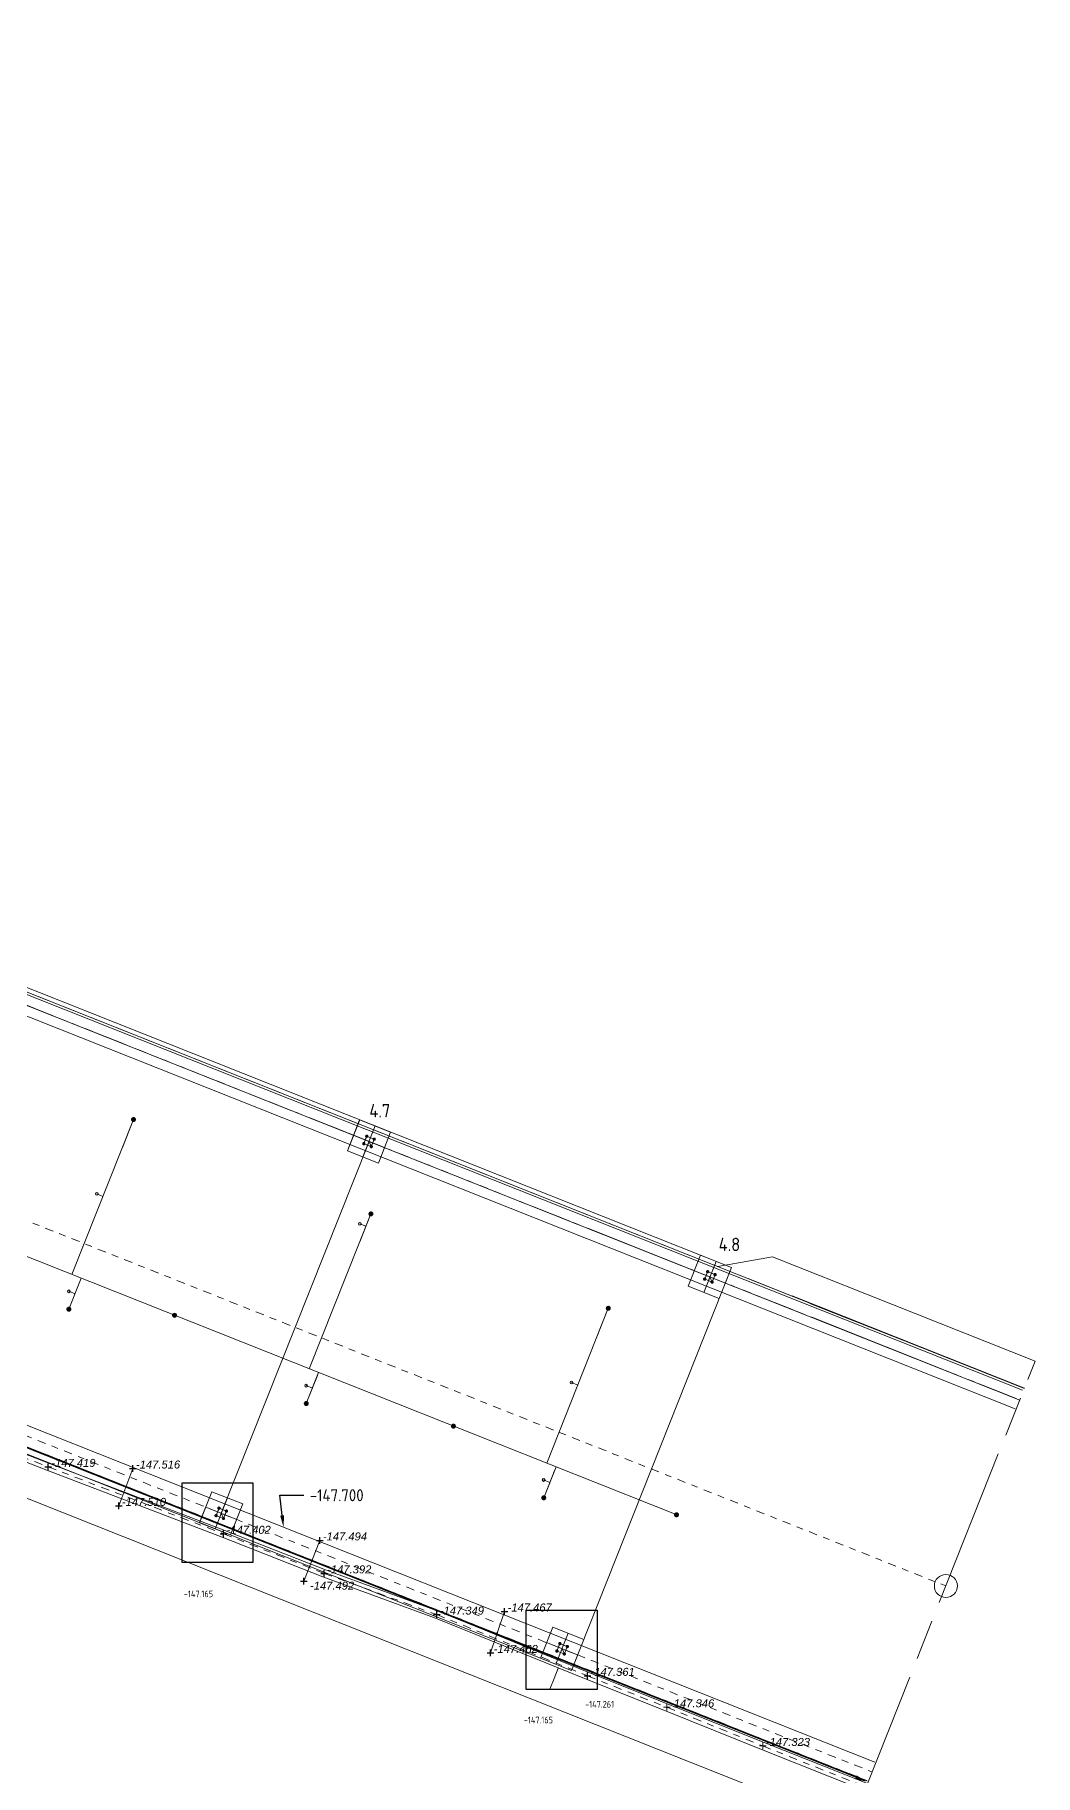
# Model space of a CAD drawing. Extents: x 651137 to 1302312, y 4767326 to 9534713.
# Drawn here: x 651185.93 to 651200.93, y 4767338.7 to 4767364.79 of the extents above; entities that cross this region are included whole.
import ezdxf
from ezdxf import colors
from ezdxf.entities.mleader import LeaderData, LeaderLine
from ezdxf.math import Vec2, Vec3

# ---------------------------------------------------------------- set-up
doc = ezdxf.new("R2010")
doc.units = 0
doc.header["$LTSCALE"] = 0.1
doc.header["$PDMODE"] = 33
doc.header["$PDSIZE"] = 0.02
for name, pattern in [('1', [0]), ('ACAD_ISO08W100', [36, 24, -3, 6, -3]), ('CENTER', [2, 1.25, -0.25, 0.25, -0.25])]:
    doc.linetypes.add(name, pattern=pattern)
for name, color, linetype in [('Center line', 200, 'Continuous'), ('Fire water line', 1, '1'), ('picket', 7, 'Continuous'), ('Pipe support', 41, 'Continuous'), ('point', 3, 'Continuous'), ('PVC LINE', 7, '1'), ('SLAB', 7, 'Continuous'), ('SUPPORT LINE', 7, '1'), ('viewport', 7, '1')]:
    doc.layers.add(name, color=color, linetype=linetype)
doc.styles.add('000', font='isocp.shx', dxfattribs={"height": 0.1, "bigfont": 'bigfont.shx'})
doc.styles.add('Geocad', font='ariali.ttf', dxfattribs={"height": 0.12})
doc.styles.get("Standard").update_dxf_attribs({"font": 'isocp.shx'})
doc.dimstyles.get("Standard").update_dxf_attribs({"dimtxt": 0.18, "dimasz": 0.18, "dimexe": 0.18, "dimexo": 0.0625, "dimgap": 0.09, "dimtad": 0, "dimtih": 1, "dimtoh": 1, "dimdec": 4, "dimzin": 0, "dimdsep": 46, "dimtxsty": 'Standard', "dimcen": 0.09, "dimadec": 0, "dimazin": 0, "dimtfac": 1, "dimtdec": 4, "dimtofl": 0, "dimtmove": 0, "dimatfit": 3, "dimfxl": 1, "dimtolj": 1, "dimtzin": 0, "dimarcsym": 0})

# ---------------------------------------------------------------- blocks, each defined once
blk = doc.blocks.new('CROSS')
at = {"color": 0}
for p, q in [((-50, 0), (50, 0)), ((0, -50), (0, 50))]:
    blk.add_line(p, q, dxfattribs=at)
blk = doc.blocks.new('*D81')
at = {"layer": 'Defpoints', "color": 0, "transparency": 16777216}
for p in [(651142.054, 4767361.008), (651198.407, 4767338.603), (651198.412, 4767338.616)]:
    blk.add_point(p, dxfattribs=at)
at = {"layer": 'viewport', "color": 0, "lineweight": -2, "transparency": 16777216}
for p, q in [((651142.03, 4767360.95), (651141.982, 4767360.828)), ((651142.216, 4767360.929), (651169.775, 4767349.979)), ((651198.239, 4767338.669), (651170.681, 4767349.619)), ((651198.389, 4767338.558), (651198.34, 4767338.436))]:
    blk.add_line(p, q, dxfattribs=at)
at = {"layer": 'viewport', "color": 0, "transparency": 16777216}
for points in [[(651142.227, 4767360.957), (651142.205, 4767360.901), (651142.049, 4767360.996)], [(651198.25, 4767338.697), (651198.228, 4767338.642), (651198.407, 4767338.603)]]:
    blk.add_solid(points, dxfattribs=at)
at = {"layer": 'viewport', "color": 0, "transparency": 16777216, "insert": (651170.228, 4767349.799), "char_height": 0.18, "attachment_point": 5}
blk.add_mtext('\\A1;60.6438', dxfattribs=at)

msp = doc.modelspace()

# ---------------------------------------------------------------- hatches: boundary and pattern name
at = {"layer": 'Center line', "lineweight": 0}
h = msp.add_hatch(color=1, dxfattribs=at)
h.dxf.hatch_style = 1
edge = h.paths.add_edge_path()
edge.add_arc((651187.40835, 4767348.53), 0.03782, 0, 360)
h = msp.add_hatch(color=1, dxfattribs=at)
h.dxf.hatch_style = 1
edge = h.paths.add_edge_path()
edge.add_arc((651190.96823, 4767347.11566), 0.03782, 0, 360)
h = msp.add_hatch(color=1, dxfattribs=at)
h.dxf.hatch_style = 1
edge = h.paths.add_edge_path()
edge.add_arc((651186.43893, 4767345.68575), 0.03782, -43.338314, 316.661686, ccw=False)
h = msp.add_hatch(color=1, dxfattribs=at)
h.dxf.hatch_style = 1
edge = h.paths.add_edge_path()
edge.add_arc((651188.02361, 4767345.5947), 0.03782, 0, 360)
h = msp.add_hatch(color=1, dxfattribs=at)
h.dxf.hatch_style = 1
edge = h.paths.add_edge_path()
edge.add_arc((651194.52779, 4767345.70052), 0.03782, 0, 360)
h = msp.add_hatch(color=1, dxfattribs=at)
h.dxf.hatch_style = 1
edge = h.paths.add_edge_path()
edge.add_arc((651189.99915, 4767344.27228), 0.03782, -43.338314, 316.661686, ccw=False)
h = msp.add_hatch(color=1, dxfattribs=at)
h.dxf.hatch_style = 1
edge = h.paths.add_edge_path()
edge.add_arc((651192.2056, 4767343.93309), 0.03782, 0, 360)
h = msp.add_hatch(color=1, dxfattribs=at)
h.dxf.hatch_style = 1
edge = h.paths.add_edge_path()
edge.add_arc((651193.56006, 4767342.85866), 0.03782, -43.338314, 316.661686, ccw=False)
h = msp.add_hatch(color=1, dxfattribs=at)
h.dxf.hatch_style = 1
edge = h.paths.add_edge_path()
edge.add_arc((651195.5512, 4767342.6038), 0.03782, 0, 360)

# ---------------------------------------------------------------- linework, layer by layer
at = {"linetype": 'ACAD_ISO08W100', "lineweight": 0}
for p, q in [((651150.73948, 4767364.1748), (651200.69771, 4767344.32501)), ((651198.16123, 4767337.94115), (651200.92959, 4767344.90861))]:
    msp.add_line(p, q, dxfattribs=at)
at = {"color": 1, "lineweight": 0}
for p, q in [((651186.48498, 4767346.20604, -151.4), (651187.40835, 4767348.53, -161.90525)), ((651187.2422, 4767348.11179, -161.90525), (651187.40835, 4767348.53, -161.90525)), ((651190.04483, 4767344.79162, -151.4), (651190.96823, 4767347.11566, -163.05716)), ((651190.80208, 4767346.69745, -163.05716), (651190.96823, 4767347.11566, -163.05716)), ((651186.62377, 4767346.15089, -151.4), (651186.43893, 4767345.68575, -161.90525)), ((651186.6051, 4767346.10394, -161.90525), (651186.43893, 4767345.68575, -161.90525)), ((651193.60468, 4767343.3772, -151.4), (651194.52779, 4767345.70052, -164.20906)), ((651194.36164, 4767345.28231, -164.20906), (651194.52779, 4767345.70052, -164.20906)), ((651190.18362, 4767344.73647, -151.4), (651189.99915, 4767344.27228, -163.05716)), ((651190.16532, 4767344.69047, -163.05716), (651189.99915, 4767344.27228, -163.05716)), ((651193.74408, 4767343.32181, -151.4), (651193.56006, 4767342.85866, -164.20906)), ((651193.72623, 4767343.27686, -164.20906), (651193.56006, 4767342.85866, -164.20906))]:
    msp.add_line(p, q, dxfattribs=at)
at = {"color": 1, "linetype": 'ACAD_ISO08W100', "lineweight": 0}
for p, q in [((651190.70748, 4767348.29441), (651191.17214, 4767348.10978)), ((651190.8475, 4767347.96976), (651191.03212, 4767348.43443)), ((651195.95881, 4767345.93889), (651196.14344, 4767346.40356)), ((651195.8188, 4767346.26354), (651196.28346, 4767346.07891)), ((651188.49198, 4767342.71842), (651188.95665, 4767342.5338)), ((651188.81663, 4767342.85844), (651188.632, 4767342.39377)), ((651193.6033, 4767340.68755), (651194.06797, 4767340.50293)), ((651193.92795, 4767340.82757), (651193.74332, 4767340.3629))]:
    msp.add_line(p, q, dxfattribs=at)
at = {"lineweight": 0, "extrusion": (0.999998, -0.000759552, 0.001916)}
msp.add_line((651195.12193, 4767346.74256), (651195.12248, 4767346.74234, -0.29), dxfattribs=at)
at = {"lineweight": 0}
for p, q in [((651196.9917, 4767346.47314, -152.68663), (651196.16938, 4767346.3264, -152.69)), ((651196.9917, 4767346.47314, -152.68663), (651200.92959, 4767344.90861, -53.45437)), ((651196.62306, 4767346.14616, -152.50556), (651197.28289, 4767345.88401, -152.50556)), ((651197.28289, 4767345.88401, -152.50556), (651197.5524, 4767345.77693, -152.50556)), ((651197.28438, 4767345.88776, -152.50553), (651200.76862, 4767344.50348, -152.50553)), ((651197.55091, 4767345.77318, -152.50559), (651200.76822, 4767344.50246, -152.50554)), ((651193.65204, 4767339.99028, -151.4), (651193.71481, 4767340.14827, -151.4)), ((651193.71481, 4767340.14827, -151.4), (651193.77758, 4767340.30625, -151.4))]:
    msp.add_line(p, q, dxfattribs=at)
at = {"color": 0, "lineweight": 0}
for p, q in [((651195.3582, 4767339.7175, -147.346), (651195.4582, 4767339.7175, -147.346)), ((651195.4082, 4767339.6675, -147.346), (651195.4082, 4767339.7675, -147.346)), ((651196.7943, 4767339.1381, -147.3231), (651196.8943, 4767339.1381, -147.3231)), ((651196.8443, 4767339.0881, -147.3231), (651196.8443, 4767339.1881, -147.3231))]:
    msp.add_line(p, q, dxfattribs=at)
at = {"lineweight": 0, "flags": 128}
msp.add_lwpolyline([(651149.55242, 4767358.45921), (651149.36775, 4767357.99456), (651193.97566, 4767340.27059), (651196.37578, 4767346.31125), (651151.76787, 4767364.03521), (651149.55245, 4767358.45919)], dxfattribs=at)
at = {"lineweight": 0, "extrusion": (-4.522e-17, -1.1381e-16, -1), "elevation": 0, "flags": 128}
for points in [[(-651200.69775, 4767344.32499), (-651151.90789, 4767363.71056)], [(-651188.72428, 4767342.62612), (-651190.93978, 4767348.20211)], [(-651190.70744, 4767348.29442), (-651191.17211, 4767348.10979)], [(-651190.84746, 4767347.96977), (-651191.03209, 4767348.43444)], [(-651195.95878, 4767345.9389), (-651196.14341, 4767346.40357)], [(-651195.81876, 4767346.26355), (-651196.28343, 4767346.07892)], [(-651188.49195, 4767342.71843), (-651188.95662, 4767342.53381)], [(-651188.63197, 4767342.39379), (-651188.81659, 4767342.85846)], [(-651193.60327, 4767340.68757), (-651194.06793, 4767340.50294)], [(-651193.74329, 4767340.36292), (-651193.92791, 4767340.82759)]]:
    msp.add_lwpolyline(points, dxfattribs=at)
for points in [[(-651190.61513, 4767348.06209), (-651190.79976, 4767348.52675), (-651191.26442, 4767348.34213), (-651191.0798, 4767347.87746)], [(-651190.93978, 4767348.20211), (-651190.91762, 4767348.14635), (-651190.86186, 4767348.1685), (-651190.90617, 4767348.28002), (-651191.01769, 4767348.23571), (-651190.97338, 4767348.12419)], [(-651195.72645, 4767346.03122), (-651195.91107, 4767346.49588), (-651196.37574, 4767346.31126), (-651196.19111, 4767345.84659)], [(-651196.05109, 4767346.17124), (-651196.02894, 4767346.11548), (-651195.97318, 4767346.13763), (-651196.01749, 4767346.24915), (-651196.12901, 4767346.20484), (-651196.0847, 4767346.09332)], [(-651188.39964, 4767342.4861), (-651188.58426, 4767342.95077), (-651189.04893, 4767342.76614), (-651188.8643, 4767342.30148)], [(-651188.72428, 4767342.62612), (-651188.70213, 4767342.57036), (-651188.64637, 4767342.59252), (-651188.69068, 4767342.70404), (-651188.8022, 4767342.65973), (-651188.75789, 4767342.54821)], [(-651193.51096, 4767340.45523), (-651193.69558, 4767340.9199), (-651194.16025, 4767340.73527), (-651193.97562, 4767340.27061)], [(-651193.8356, 4767340.59525), (-651193.81345, 4767340.53949), (-651193.75769, 4767340.56165), (-651193.802, 4767340.67317), (-651193.91352, 4767340.62886), (-651193.86921, 4767340.51734)]]:
    msp.add_lwpolyline(points, close=True, dxfattribs=at)
at = {"color": 1, "linetype": 'ACAD_ISO08W100', "lineweight": 0}
for points in [[(651191.26446, 4767348.34211), (651190.79979, 4767348.52674), (651190.61517, 4767348.06207), (651191.07983, 4767347.87745), (651191.26446, 4767348.34211)], [(651190.88405, 4767348.22425), (651190.86189, 4767348.16849), (651190.91765, 4767348.14633)], [(651190.88405, 4767348.22425), (651190.9062, 4767348.28001), (651190.96196, 4767348.25785)], [(651190.99557, 4767348.17994), (651191.01772, 4767348.2357), (651190.96196, 4767348.25785)], [(651190.99557, 4767348.17994), (651190.97341, 4767348.12418), (651190.91765, 4767348.14633)], [(651196.37578, 4767346.31125), (651195.91111, 4767346.49587), (651195.72649, 4767346.0312), (651196.19114, 4767345.84658), (651196.37578, 4767346.31125)], [(651195.99537, 4767346.19338), (651195.97321, 4767346.13762), (651196.02897, 4767346.11546)], [(651195.99537, 4767346.19338), (651196.01752, 4767346.24914), (651196.07328, 4767346.22698)], [(651196.10689, 4767346.14907), (651196.08473, 4767346.09331), (651196.02897, 4767346.11546)], [(651196.10689, 4767346.14907), (651196.12904, 4767346.20483), (651196.07328, 4767346.22698)], [(651188.86434, 4767342.30146), (651188.39967, 4767342.48608), (651188.5843, 4767342.95075), (651189.04896, 4767342.76613), (651188.86434, 4767342.30146)], [(651188.66856, 4767342.64826), (651188.6464, 4767342.5925), (651188.70216, 4767342.57035)], [(651188.66856, 4767342.64826), (651188.69071, 4767342.70402), (651188.74647, 4767342.68187)], [(651188.78008, 4767342.60395), (651188.75792, 4767342.54819), (651188.70216, 4767342.57035)], [(651188.78008, 4767342.60396), (651188.80223, 4767342.65971), (651188.74647, 4767342.68187)], [(651193.97566, 4767340.27059), (651193.51099, 4767340.45522), (651193.69561, 4767340.91988), (651194.16028, 4767340.73526), (651193.97566, 4767340.27059)], [(651193.77987, 4767340.6174), (651193.80203, 4767340.67316), (651193.85779, 4767340.651)], [(651193.89139, 4767340.57309), (651193.91355, 4767340.62885), (651193.85779, 4767340.651)], [(651193.77987, 4767340.61739), (651193.75772, 4767340.56163), (651193.81348, 4767340.53948)], [(651193.89139, 4767340.57308), (651193.86924, 4767340.51732), (651193.81348, 4767340.53948)]]:
    msp.add_lwpolyline(points, dxfattribs=at)
for centre in [(651190.9062, 4767348.28001), (651191.01772, 4767348.2357), (651190.86189, 4767348.16849), (651190.97341, 4767348.12418), (651195.97321, 4767346.13762), (651196.01752, 4767346.24914), (651196.08473, 4767346.09331), (651196.12904, 4767346.20483), (651188.69071, 4767342.70402), (651188.6464, 4767342.5925), (651188.75792, 4767342.54819), (651188.80223, 4767342.65971), (651193.80203, 4767340.67316), (651193.91355, 4767340.62885), (651193.75772, 4767340.56163), (651193.86924, 4767340.51732)]:
    msp.add_circle(centre, 0.017, dxfattribs=at)
at = {"lineweight": 0, "extrusion": (-4.522e-17, -1.1381e-16, -1)}
for centre in [(-651190.90617, 4767348.28002), (-651191.01769, 4767348.23571), (-651190.86186, 4767348.1685), (-651190.97338, 4767348.12419), (-651195.97318, 4767346.13763), (-651196.01749, 4767346.24915), (-651196.0847, 4767346.09332), (-651196.12901, 4767346.20484), (-651188.69068, 4767342.70404), (-651188.64637, 4767342.59252), (-651188.75789, 4767342.54821), (-651188.8022, 4767342.65973), (-651193.802, 4767340.67317), (-651193.91352, 4767340.62886), (-651193.75769, 4767340.56165), (-651193.86921, 4767340.51734)]:
    msp.add_circle(centre, 0.012, dxfattribs=at)
at = {"color": 1, "lineweight": 0}
for centre in [(651186.85787, 4767347.41522, -162.55025), (651190.80111, 4767346.96603, -163.05716), (651186.43822, 4767345.95474, -161.90525), (651189.99804, 4767344.54025, -163.05716), (651193.97725, 4767344.58572, -152.045), (651193.55885, 4767343.1264, -151.4)]:
    msp.add_circle(centre, 0.02064, dxfattribs=at)
at = {"color": 159, "lineweight": 0, "true_color": 0x22346e}
for centre in [(651188.02361, 4767345.5947, -151.4), (651192.2056, 4767343.93309, -151.4), (651195.5512, 4767342.6038, -151.4)]:
    msp.add_circle(centre, 0.02064, dxfattribs=at)
at = {"color": 3, "lineweight": 0}
msp.add_circle((651199.59, 4767341.537), 0.17277, dxfattribs=at)
at = {"layer": 'Center line', "linetype": 'CENTER', "lineweight": 0}
for p, q in [((651142.13131, 4767361.13881, -151.4), (651198.48225, 4767338.74901, -151.4)), ((651183.5469, 4767344.3285, -147.4113), (651186.13, 4767343.3219, -147.4113)), ((651186.13, 4767343.3219, -147.4113), (651188.7592, 4767342.3192, -147.4113)), ((651188.7592, 4767342.3192, -147.4113), (651190.2667, 4767341.7257, -147.4113)), ((651190.2667, 4767341.7257, -147.4113), (651191.9558, 4767341.1078, -147.4113)), ((651191.9558, 4767341.1078, -147.4113), (651194.2163, 4767340.1896, -147.4113)), ((651194.2163, 4767340.1896, -147.4113), (651195.4082, 4767339.7175, -147.4113)), ((651195.4082, 4767339.7175, -147.4113), (651196.8443, 4767339.1381, -147.4113)), ((651196.8443, 4767339.1381, -147.4113), (651198.39214, 4767338.5223, -147.4113))]:
    msp.add_line(p, q, dxfattribs=at)
at = {"layer": 'Center line', "linetype": 'CENTER', "lineweight": 0, "elevation": -151.4, "flags": 128}
for points in [[(651141.059, 4767364.793), (651199.59, 4767341.537)], [(651150.73948, 4767364.1748), (651200.69775, 4767344.32499)]]:
    msp.add_lwpolyline(points, dxfattribs=at)
at = {"layer": 'Center line', "color": 1, "lineweight": 0, "elevation": -151.4, "flags": 128}
for points in [[(651151.09651, 4767364.23385), (651200.76717, 4767344.49971)], [(651151.69051, 4767363.99923), (651200.76717, 4767344.49971)], [(651149.92106, 4767360.73384), (651195.57037, 4767342.59618)]]:
    msp.add_lwpolyline(points, dxfattribs=at)
at = {"layer": 'Fire water line', "linetype": 'Continuous', "lineweight": 0}
for p, q in [((651183.52659, 4767344.27739, -147.4113), (651186.10969, 4767343.27079, -147.4113)), ((651183.56721, 4767344.37961, -147.4113), (651186.15031, 4767343.37301, -147.4113)), ((651186.10969, 4767343.27079, -147.4113), (651188.73889, 4767342.26809, -147.4113)), ((651186.15031, 4767343.37301, -147.4113), (651188.77951, 4767342.37031, -147.4113)), ((651188.73889, 4767342.26809, -147.4113), (651190.24639, 4767341.67459, -147.4113)), ((651188.77951, 4767342.37031, -147.4113), (651190.28701, 4767341.77681, -147.4113)), ((651190.24639, 4767341.67459, -147.4113), (651191.93549, 4767341.05669, -147.4113)), ((651190.28701, 4767341.77681, -147.4113), (651191.97611, 4767341.15891, -147.4113)), ((651191.97611, 4767341.15891, -147.4113), (651194.23661, 4767340.24071, -147.4113)), ((651191.93549, 4767341.05669, -147.4113), (651194.19599, 4767340.13849, -147.4113)), ((651194.19599, 4767340.13849, -147.4113), (651195.38789, 4767339.66639, -147.4113)), ((651194.23661, 4767340.24071, -147.4113), (651196.86461, 4767339.18921, -147.4113)), ((651195.38789, 4767339.66639, -147.4113), (651196.82399, 4767339.08699, -147.4113)), ((651196.82399, 4767339.08699, -147.4113), (651198.37183, 4767338.47119, -147.4113)), ((651196.86461, 4767339.18921, -147.4113), (651198.41244, 4767338.57341, -147.4113))]:
    msp.add_line(p, q, dxfattribs=at)
at = {"layer": 'picket', "color": 3, "linetype": 'Continuous', "lineweight": 0}
for p, q in [((651142.20909, 4767361.26931), (651198.52245, 4767338.89444)), ((651142.05353, 4767361.00831), (651198.41168, 4767338.61564))]:
    msp.add_line(p, q, dxfattribs=at)
at = {"layer": 'picket', "linetype": 'CENTER', "lineweight": 0}
msp.add_line((651142.05365, 4767361.00851, 0), (651198.40501, 4767338.61854, 0), dxfattribs=at)
at = {"layer": 'picket', "color": 3, "linetype": 'Continuous', "lineweight": 0, "flags": 128}
for points in [[(651150.79487, 4767364.31421), (651200.73795, 4767344.47042)], [(651150.6841, 4767364.0354), (651200.62717, 4767344.19163)]]:
    msp.add_lwpolyline(points, dxfattribs=at)
at = {"layer": 'Pipe support', "color": 5, "lineweight": 0, "ltscale": 0.2}
for p, q in [((651186.9508, 4767347.37829, -162.55025), (651186.85787, 4767347.41522, -162.55025)), ((651190.89404, 4767346.92911, -163.05716), (651190.80111, 4767346.96603, -163.05716)), ((651186.53115, 4767345.91782, -161.90525), (651186.43822, 4767345.95474, -161.90525)), ((651190.09097, 4767344.50333, -163.05716), (651189.99804, 4767344.54025, -163.05716)), ((651194.07018, 4767344.54879, -152.045), (651193.97725, 4767344.58572, -152.045)), ((651193.65179, 4767343.08947, -151.4), (651193.55885, 4767343.1264, -151.4))]:
    msp.add_line(p, q, dxfattribs=at)
at = {"layer": 'SLAB', "color": 4, "lineweight": 0}
for p in [(651169.91994, 4767349.16217), (651174.20819, 4767347.45833)]:
    msp.add_line(p, (651198.12871, 4767337.95407), dxfattribs=at)
at = {"layer": 'SUPPORT LINE', "color": 5, "lineweight": 0, "flags": 128}
for points, elevation in [([(651187.1877, 4767342.7377), (651187.3988, 4767343.2981)], -147.5102), ([(651189.9605, 4767341.6097), (651190.2015, 4767342.2199)], -147.4925), ([(651192.7632, 4767340.5326), (651192.9721, 4767341.1542)], -147.4625)]:
    msp.add_lwpolyline(points, dxfattribs=dict(at, elevation=elevation))
at = {"layer": 'viewport', "color": 254, "true_color": 0xfeeab9}
msp.add_line((651192.85386, 4767340.80238, -147.4113), (651192.86735, 4767340.84252, -147.43789), dxfattribs=at)
at = {"layer": 'viewport', "color": 2}
msp.add_line((651192.85386, 4767340.80238, -147.4113), (651192.86619, 4767340.83907, -147.44295), dxfattribs=at)
at = {"layer": 'viewport', "color": 5}
for points in [[(651189.20012, 4767341.8903), (651188.13767, 4767341.8903), (651188.13767, 4767343.08315), (651189.20012, 4767343.08315)], [(651194.36077, 4767339.9836), (651193.29832, 4767339.9836), (651193.29832, 4767341.17644), (651194.36077, 4767341.17644)]]:
    msp.add_lwpolyline(points, close=True, dxfattribs=at)

# ---------------------------------------------------------------- block references
at = {"layer": 'point', "color": 6, "lineweight": 0, "xscale": 0.001, "yscale": 0.001, "zscale": 0.001}
for p in [(651186.13, 4767343.3219, -147.4186), (651187.3988, 4767343.2981, -147.5157), (651187.1877, 4767342.7377, -147.5102), (651188.7592, 4767342.3192, -147.4017), (651190.2015, 4767342.2199, -147.4939), (651190.2667, 4767341.7257, -147.3918), (651189.9605, 4767341.6097, -147.4925), (651191.9558, 4767341.1078, -147.3495), (651192.9721, 4767341.1542, -147.4672), (651192.7632, 4767340.5326, -147.4625), (651194.2163, 4767340.1896, -147.3611)]:
    msp.add_blockref('CROSS', p, dxfattribs=at)

# ---------------------------------------------------------------- texts
at = {"lineweight": 0, "char_height": 0.2, "attachment_point": 1}
for s, insert in [('4.7', (651190.945, 4767348.76282, 152.69)), ('4.8', (651196.18296, 4767346.75748, 152.69))]:
    msp.add_mtext_dynamic_manual_height_columns(s, width=0.4281699, gutter_width=1, heights=[0], dxfattribs=dict(at, insert=insert))
at = {"layer": 'PVC LINE', "color": 6, "lineweight": 0, "style": 'Geocad'}
for s, p in [(' -147.419', (651186.13, 4767343.3219, -147.4186)), (' -147.516', (651187.3988, 4767343.2981, -147.5157)), (' -147.510', (651187.1877, 4767342.7377, -147.5102)), (' -147.402', (651188.7592, 4767342.3192, -147.4017)), (' -147.494', (651190.2015, 4767342.2199, -147.4939)), (' -147.392', (651190.2667, 4767341.7257, -147.3918)), (' -147.492', (651190.00885, 4767341.48114, -147.4925)), (' -147.349', (651191.9558, 4767341.1078, -147.3495)), (' -147.467', (651192.9721, 4767341.1542, -147.4672)), (' -147.462', (651192.7632, 4767340.5326, -147.4625)), (' -147.361', (651194.2163, 4767340.1896, -147.3611)), (' -147.346', (651195.4082, 4767339.7175, -147.346)), (' -147.323', (651196.8443, 4767339.1381, -147.3231))]:
    msp.add_text(s, height=0.12, dxfattribs=at).set_placement(p)
at = {"layer": 'viewport', "color": 5, "char_height": 0.1, "attachment_point": 1, "style": '000'}
for insert in [(651188.1632, 4767341.46856), (651193.2608, 4767339.57739)]:
    msp.add_mtext_dynamic_manual_height_columns('-147.165', width=0.73689, gutter_width=0.5, heights=[0], dxfattribs=dict(at, insert=insert))
at = {"layer": 'viewport', "color": 6, "insert": (651194.18028, 4767339.81356), "char_height": 0.1, "attachment_point": 1, "style": '000'}
msp.add_mtext_dynamic_manual_height_columns('-147.261', width=0.8089806, gutter_width=0.5, heights=[0], dxfattribs=at)

# ---------------------------------------------------------------- dimensions: what is measured, and where the dimension line sits
at = {"layer": 'viewport', "color": 5}
dim = msp.add_aligned_dim(p1=(651142.05353, 4767361.00831), p2=(651198.41168, 4767338.61564), distance=-0.01361, dimstyle='Standard', dxfattribs=at)
dim.commit()
dim.dimension.update_dxf_attribs({"geometry": '*D81', "text_midpoint": (651170.22758, 4767349.79933)})

# ---------------------------------------------------------------- leaders
at = {"layer": 'viewport', "color": 3, "lineweight": 0}
ml = msp.add_multileader_mtext('Standard', dxfattribs=at)
ml.set_content('-147.700', color=3)
ml.set_leader_properties()
ml.build(insert=Vec2(0, 0))
ml.multileader.update_dxf_attribs({"text_right_attachment_type": 6, "dogleg_length": 0.36, "arrow_head_size": 0.18})
ctx = ml.context
ctx.base_point, ctx.char_height, ctx.arrow_head_size, ctx.landing_gap_size, ctx.plane_origin = Vec3(651189.96119, 4767342.89705), 0.18, 0.18, 0.09, Vec3(651189.65855, 4767342.41632)
ctx.right_attachment = 6
notes = []
notes.append((ctx, [(0, (1, 1, 0), (651189.60119, 4767342.89705), (1, 0), 0.36, [(0, [(651189.65855, 4767342.41632)], 0, [])])]))
ctx.mtext.insert, ctx.mtext.flow_direction = Vec3(651190.05119, 4767342.98705), 5
for ctx, leaders in notes:
    for number, flags, end, landing, length, lines in leaders:
        leader = LeaderData()
        leader.index, (leader.has_last_leader_line, leader.has_dogleg_vector, leader.attachment_direction) = number, flags
        leader.last_leader_point, leader.dogleg_vector, leader.dogleg_length = Vec3(end), Vec3(landing), length
        for number, points, colour, breaks in lines:
            line = LeaderLine()
            line.index, line.vertices, line.color, line.breaks = number, Vec3.list(points), colors.encode_raw_color(colour), breaks
            leader.lines.append(line)
        ctx.leaders.append(leader)

doc.saveas('drawing.dxf')
